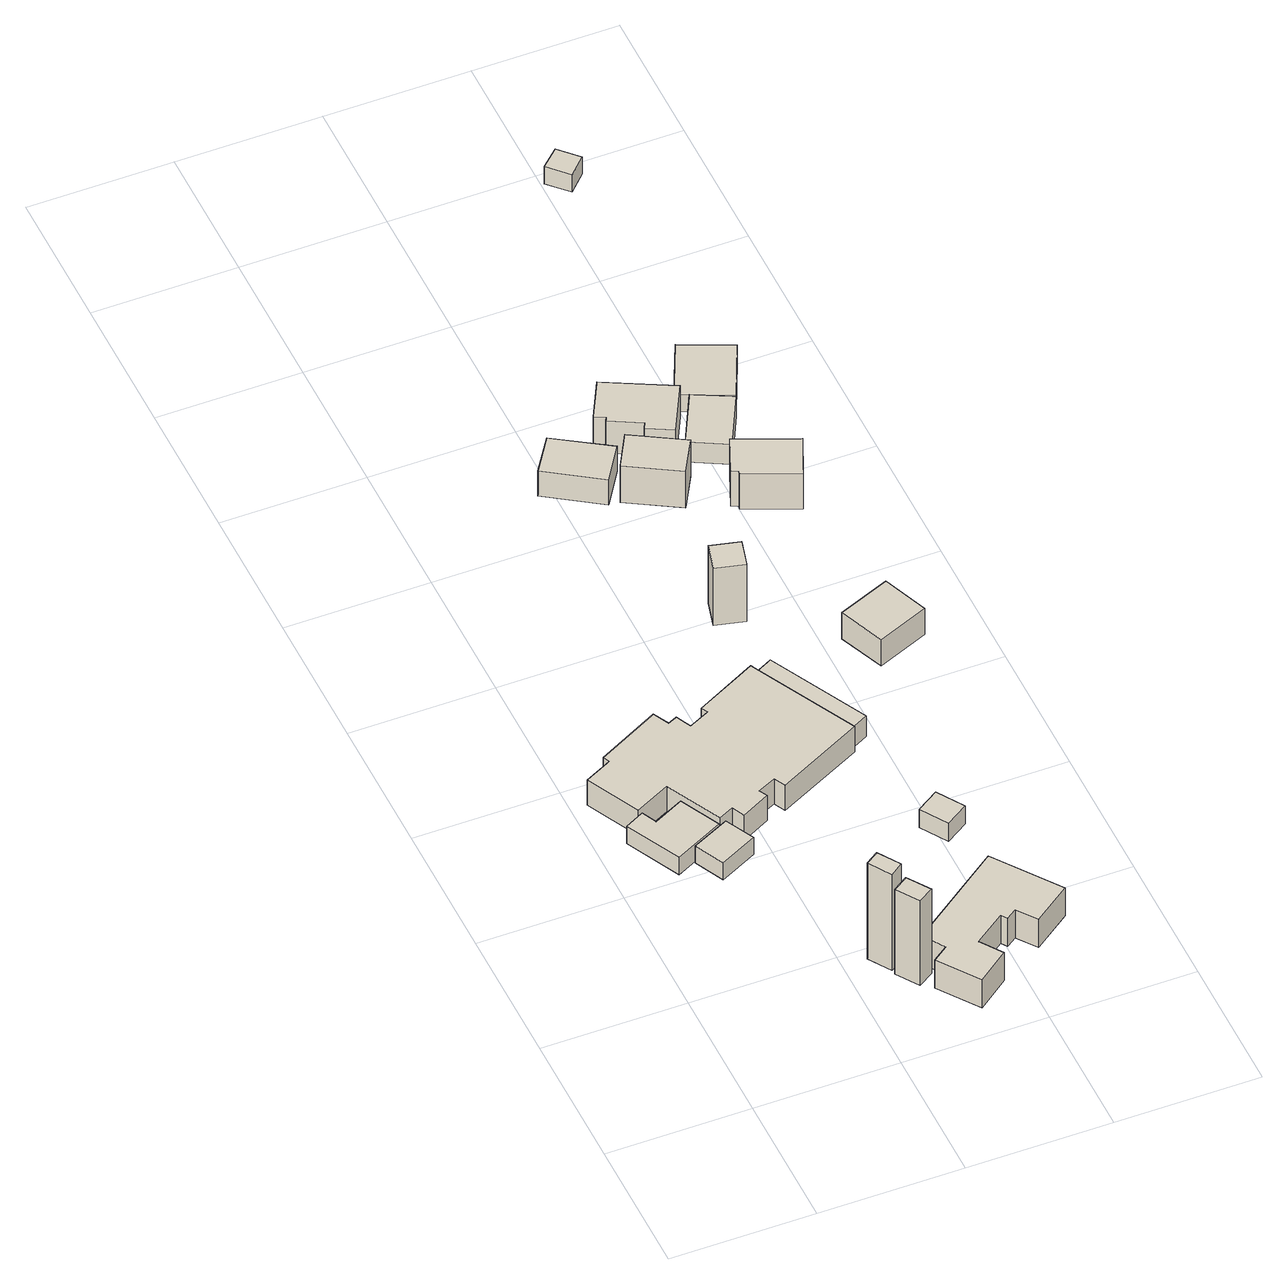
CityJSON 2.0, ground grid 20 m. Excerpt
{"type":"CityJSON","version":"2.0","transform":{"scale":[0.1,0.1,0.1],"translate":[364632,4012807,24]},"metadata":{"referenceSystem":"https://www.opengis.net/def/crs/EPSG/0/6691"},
"CityObjects":{
"building1":{"type":"Building","attributes":{"枝番":1,"measuredHeight":3.3,"BuildingDetails.prefecture":"10","BuildingDetails.city":"10207"},"geometry":[{"type":"Solid","lod":"1","boundaries":[[[[0,1,2,3,4,5]],[[4,6,7,5]],[[3,8,6,4]],[[2,9,8,3]],[[1,10,9,2]],[[0,11,10,1]],[[5,7,11,0]],[[6,8,9,10,11,7]]]]}]},
"building2":{"type":"Building","attributes":{"枝番":1,"BuildingDetails.prefecture":"10","BuildingDetails.city":"10207"},"geometry":[{"type":"Solid","lod":"1","boundaries":[[[[12,13,14,15]],[[14,16,17,15]],[[13,18,16,14]],[[12,19,18,13]],[[15,17,19,12]],[[16,18,19,17]]]]}]},
"building3":{"type":"Building","attributes":{"枝番":1,"usage":"411","measuredHeight":17.7,"BuildingDetails.prefecture":"10","BuildingDetails.city":"10207","BuildingDetails.surveyYear":2016},"geometry":[{"type":"Solid","lod":"1","boundaries":[[[[20,21,22,23]],[[22,24,25,23]],[[21,26,24,22]],[[20,27,26,21]],[[23,25,27,20]],[[24,26,27,25]]]]}]},
"building4":{"type":"Building","attributes":{"枝番":1,"usage":"411","measuredHeight":15.8,"BuildingDetails.prefecture":"10","BuildingDetails.city":"10207","BuildingDetails.surveyYear":2016},"geometry":[{"type":"Solid","lod":"1","boundaries":[[[[28,29,30,31]],[[30,32,33,31]],[[29,34,32,30]],[[28,35,34,29]],[[31,33,35,28]],[[32,34,35,33]]]]}]},
"building5":{"type":"Building","attributes":{"枝番":1,"measuredHeight":10.3,"BuildingDetails.prefecture":"10","BuildingDetails.city":"10207"},"geometry":[{"type":"Solid","lod":"1","boundaries":[[[[36,37,38,39]],[[38,40,41,39]],[[37,42,40,38]],[[36,43,42,37]],[[39,41,43,36]],[[40,42,43,41]]]]}]},
"building6":{"type":"Building","attributes":{"枝番":1,"usage":"422","measuredHeight":6.1,"BuildingDetails.prefecture":"10","BuildingDetails.city":"10207","BuildingDetails.surveyYear":2016},"geometry":[{"type":"Solid","lod":"1","boundaries":[[[[44,45,46,47,48,49,50,51,52,53,54,55,56,57,58,59,60,61,62,63,64,65]],[[64,66,67,65]],[[63,68,66,64]],[[62,69,68,63]],[[61,70,69,62]],[[60,71,70,61]],[[59,72,71,60]],[[58,73,72,59]],[[57,74,73,58]],[[56,75,74,57]],[[55,76,75,56]],[[54,77,76,55]],[[53,78,77,54]],[[52,79,78,53]],[[51,80,79,52]],[[50,81,80,51]],[[49,82,81,50]],[[48,83,82,49]],[[47,84,83,48]],[[46,85,84,47]],[[45,86,85,46]],[[44,87,86,45]],[[65,67,87,44]],[[66,68,69,70,71,72,73,74,75,76,77,78,79,80,81,82,83,84,85,86,87,67]]]]}]},
"building7":{"type":"Building","attributes":{"枝番":1,"usage":"411","measuredHeight":14.3,"BuildingDetails.prefecture":"10","BuildingDetails.city":"10207","BuildingDetails.surveyYear":2016},"geometry":[{"type":"Solid","lod":"1","boundaries":[[[[88,89,90,91,92,93,94,95,96,97,98,99]],[[98,100,101,99]],[[97,102,100,98]],[[96,103,102,97]],[[95,104,103,96]],[[94,105,104,95]],[[93,106,105,94]],[[92,107,106,93]],[[91,108,107,92]],[[90,109,108,91]],[[89,110,109,90]],[[88,111,110,89]],[[99,101,111,88]],[[100,102,103,104,105,106,107,108,109,110,111,101]]]]}]},
"building8":{"type":"Building","attributes":{"枝番":1,"usage":"422","measuredHeight":3.5,"BuildingDetails.prefecture":"10","BuildingDetails.city":"10207","BuildingDetails.surveyYear":2016},"geometry":[{"type":"Solid","lod":"1","boundaries":[[[[112,113,114,115]],[[114,116,117,115]],[[113,118,116,114]],[[112,119,118,113]],[[115,117,119,112]],[[116,118,119,117]]]]}]},
"building9":{"type":"Building","attributes":{"枝番":1,"measuredHeight":5.7,"BuildingDetails.prefecture":"10","BuildingDetails.city":"10207"},"geometry":[{"type":"Solid","lod":"1","boundaries":[[[[120,121,122,123]],[[122,124,125,123]],[[121,126,124,122]],[[120,127,126,121]],[[123,125,127,120]],[[124,126,127,125]]]]}]},
"building10":{"type":"Building","attributes":{"枝番":1,"usage":"422","measuredHeight":10.1,"BuildingDetails.prefecture":"10","BuildingDetails.city":"10207","BuildingDetails.surveyYear":2016},"geometry":[{"type":"Solid","lod":"1","boundaries":[[[[128,129,130,131]],[[130,132,133,131]],[[129,134,132,130]],[[128,135,134,129]],[[131,133,135,128]],[[132,134,135,133]]]]}]},
"building11":{"type":"Building","attributes":{"枝番":1,"利根川水系渡良瀬川洪水浸水想定区域（想定最大規模）.規模":"L2","利根川水系渡良瀬川洪水浸水想定区域（想定最大規模）.浸水ランク":"2","利根川水系渡良瀬川洪水浸水想定区域（想定最大規模）.浸水深":0.87,"利根川水系渡良瀬川洪水浸水想定区域（想定最大規模）.継続時間":3.4,"usage":"411","measuredHeight":5.1,"BuildingDetails.prefecture":"10","BuildingDetails.city":"10207","BuildingDetails.surveyYear":2016},"geometry":[{"type":"Solid","lod":"1","boundaries":[[[[136,137,138,139]],[[138,140,141,139]],[[137,142,140,138]],[[136,143,142,137]],[[139,141,143,136]],[[140,142,143,141]]]]}]},
"building12":{"type":"Building","attributes":{"枝番":1,"利根川水系渡良瀬川洪水浸水想定区域（想定最大規模）.規模":"L2","利根川水系渡良瀬川洪水浸水想定区域（想定最大規模）.浸水ランク":"2","利根川水系渡良瀬川洪水浸水想定区域（想定最大規模）.浸水深":0.77,"利根川水系渡良瀬川洪水浸水想定区域（想定最大規模）.継続時間":3.4,"usage":"411","measuredHeight":7,"BuildingDetails.prefecture":"10","BuildingDetails.city":"10207","BuildingDetails.surveyYear":2016},"geometry":[{"type":"Solid","lod":"1","boundaries":[[[[144,145,146,147]],[[146,148,149,147]],[[145,150,148,146]],[[144,151,150,145]],[[147,149,151,144]],[[148,150,151,149]]]]}]},
"building13":{"type":"Building","attributes":{"枝番":1,"usage":"422","measuredHeight":5,"BuildingDetails.prefecture":"10","BuildingDetails.city":"10207","BuildingDetails.surveyYear":2016},"geometry":[{"type":"Solid","lod":"1","boundaries":[[[[152,153,154,155]],[[154,156,157,155]],[[153,158,156,154]],[[152,159,158,153]],[[155,157,159,152]],[[156,158,159,157]]]]}]},
"building14":{"type":"Building","attributes":{"枝番":1,"利根川水系渡良瀬川洪水浸水想定区域（想定最大規模）.規模":"L2","利根川水系渡良瀬川洪水浸水想定区域（想定最大規模）.浸水ランク":"2","利根川水系渡良瀬川洪水浸水想定区域（想定最大規模）.浸水深":0.77,"利根川水系渡良瀬川洪水浸水想定区域（想定最大規模）.継続時間":3.4,"usage":"411","measuredHeight":6.8,"BuildingDetails.prefecture":"10","BuildingDetails.city":"10207","BuildingDetails.surveyYear":2016},"geometry":[{"type":"Solid","lod":"1","boundaries":[[[[160,161,162,163,164,165,166,167]],[[166,168,169,167]],[[165,170,168,166]],[[164,171,170,165]],[[163,172,171,164]],[[162,173,172,163]],[[161,174,173,162]],[[160,175,174,161]],[[167,169,175,160]],[[168,170,171,172,173,174,175,169]]]]}]},
"building15":{"type":"Building","attributes":{"枝番":1,"usage":"411","measuredHeight":6.7,"BuildingDetails.prefecture":"10","BuildingDetails.city":"10207","BuildingDetails.surveyYear":2016},"geometry":[{"type":"Solid","lod":"1","boundaries":[[[[176,177,178,179,180,181]],[[180,182,183,181]],[[179,184,182,180]],[[178,185,184,179]],[[177,186,185,178]],[[176,187,186,177]],[[181,183,187,176]],[[182,184,185,186,187,183]]]]}]},
"building16":{"type":"Building","attributes":{"枝番":1,"利根川水系渡良瀬川洪水浸水想定区域（想定最大規模）.規模":"L2","利根川水系渡良瀬川洪水浸水想定区域（想定最大規模）.浸水ランク":"1","利根川水系渡良瀬川洪水浸水想定区域（想定最大規模）.浸水深":0.37,"利根川水系渡良瀬川洪水浸水想定区域（想定最大規模）.継続時間":2,"usage":"411","measuredHeight":4.1,"BuildingDetails.prefecture":"10","BuildingDetails.city":"10207","BuildingDetails.surveyYear":2016},"geometry":[{"type":"Solid","lod":"1","boundaries":[[[[188,189,190,191]],[[190,192,193,191]],[[189,194,192,190]],[[188,195,194,189]],[[191,193,195,188]],[[192,194,195,193]]]]}]},
"building17":{"type":"Building","attributes":{"枝番":1,"利根川水系渡良瀬川洪水浸水想定区域（想定最大規模）.規模":"L2","利根川水系渡良瀬川洪水浸水想定区域（想定最大規模）.浸水ランク":"2","利根川水系渡良瀬川洪水浸水想定区域（想定最大規模）.浸水深":0.56,"利根川水系渡良瀬川洪水浸水想定区域（想定最大規模）.継続時間":2,"usage":"412","measuredHeight":3.8,"BuildingDetails.prefecture":"10","BuildingDetails.city":"10207","BuildingDetails.surveyYear":2016},"geometry":[{"type":"Solid","lod":"1","boundaries":[[[[196,197,198,199]],[[198,200,201,199]],[[197,202,200,198]],[[196,203,202,197]],[[199,201,203,196]],[[200,202,203,201]]]]}]},
"building18":{"type":"Building","attributes":{"枝番":1,"利根川水系渡良瀬川洪水浸水想定区域（想定最大規模）.規模":"L2","利根川水系渡良瀬川洪水浸水想定区域（想定最大規模）.浸水ランク":"2","利根川水系渡良瀬川洪水浸水想定区域（想定最大規模）.浸水深":0.67,"利根川水系渡良瀬川洪水浸水想定区域（想定最大規模）.継続時間":2.8,"BuildingDetails.prefecture":"10","BuildingDetails.city":"10207"},"geometry":[{"type":"Solid","lod":"1","boundaries":[[[[204,205,206,207]],[[206,208,209,207]],[[205,210,208,206]],[[204,211,210,205]],[[207,209,211,204]],[[208,210,211,209]]]]}]}
},
"vertices":[
[18,434,61],[45,448,61],[55,427,61],[97,448,61],[125,392,61],[56,358,61],[125,392,91],[56,358,91],[97,448,91],[55,427,91],[45,448,91],[18,434,91],
[83,370,60],[135,395,60],[155,355,60],[103,329,60],[155,355,90],[103,329,90],[135,395,90],[83,370,90],
[214,137,54],[232,149,54],[252,119,54],[234,106,54],[252,119,222],[234,106,222],[232,149,222],[214,137,222],
[235,100,53],[256,114,53],[277,83,53],[256,69,53],[277,83,201],[256,69,201],[256,114,201],[235,100,201],
[249,154,53],[286,168,53],[299,135,53],[262,120,53],[299,135,90],[262,120,90],[286,168,90],[249,154,90],
[148,406,53],[128,396,53],[89,473,53],[40,448,53],[3,522,53],[41,541,53],[37,550,53],[124,595,53],[135,573,53],[148,579,53],[158,558,53],[187,572,53],[182,581,53],[268,625,53],[271,619,53],[341,482,53],[344,476,53],[224,416,53],[216,432,53],[191,420,53],[197,409,53],[157,388,53],[197,409,97],[157,388,97],[191,420,97],[216,432,97],[224,416,97],[344,476,97],[341,482,97],[271,619,97],[268,625,97],[182,581,97],[187,572,97],[158,558,97],[148,579,97],[135,573,97],[124,595,97],[37,550,97],[41,541,97],[3,522,97],[40,448,97],[89,473,97],[128,396,97],[148,406,97],
[271,59,52],[293,75,52],[273,104,52],[404,200,52],[469,111,52],[417,73,52],[397,100,52],[383,90,52],[377,98,52],[334,67,52],[355,37,52],[311,4,52],[355,37,101],[311,4,101],[334,67,101],[377,98,101],[383,90,101],[397,100,101],[417,73,101],[469,111,101],[404,200,101],[273,104,101],[293,75,101],[271,59,101],
[364,323,53],[395,343,53],[419,306,53],[388,286,53],[419,306,85],[388,286,85],[395,343,85],[364,323,85],
[271,619,52],[298,633,52],[368,496,52],[341,482,52],[368,496,88],[341,482,88],[298,633,88],[271,619,88],
[275,758,42],[285,797,42],[326,787,42],[316,748,42],[326,787,142],[316,748,142],[285,797,142],[275,758,142],
[181,1086,4],[214,1135,4],[288,1087,4],[255,1037,4],[288,1087,48],[255,1037,48],[214,1135,48],[181,1086,48],
[269,1034,6],[296,1082,6],[367,1041,6],[340,993,6],[367,1041,70],[340,993,70],[296,1082,70],[269,1034,70],
[409,667,49],[481,696,49],[506,633,49],[435,604,49],[506,633,95],[435,604,95],[481,696,95],[409,667,95],
[326,1091,4],[331,1100,4],[288,1122,4],[291,1127,4],[276,1134,4],[305,1189,4],[397,1142,4],[361,1073,4],[397,1142,60],[361,1073,60],[305,1189,60],[276,1134,60],[291,1127,60],[288,1122,60],[331,1100,60],[326,1091,60],
[399,962,9],[400,967,9],[391,971,9],[412,1023,9],[495,988,9],[471,931,9],[495,988,70],[471,931,70],[412,1023,70],[391,971,70],[400,967,70],[399,962,70],
[370,1065,8],[408,1139,8],[460,1113,8],[422,1038,8],[460,1113,43],[422,1038,43],[408,1139,43],[370,1065,43],
[394,1155,4],[430,1234,4],[500,1203,4],[464,1123,4],[500,1203,34],[464,1123,34],[430,1234,34],[394,1155,34],
[403,1580,8],[428,1603,8],[453,1577,8],[429,1553,8],[453,1577,38],[429,1553,38],[428,1603,38],[403,1580,38]
]}
